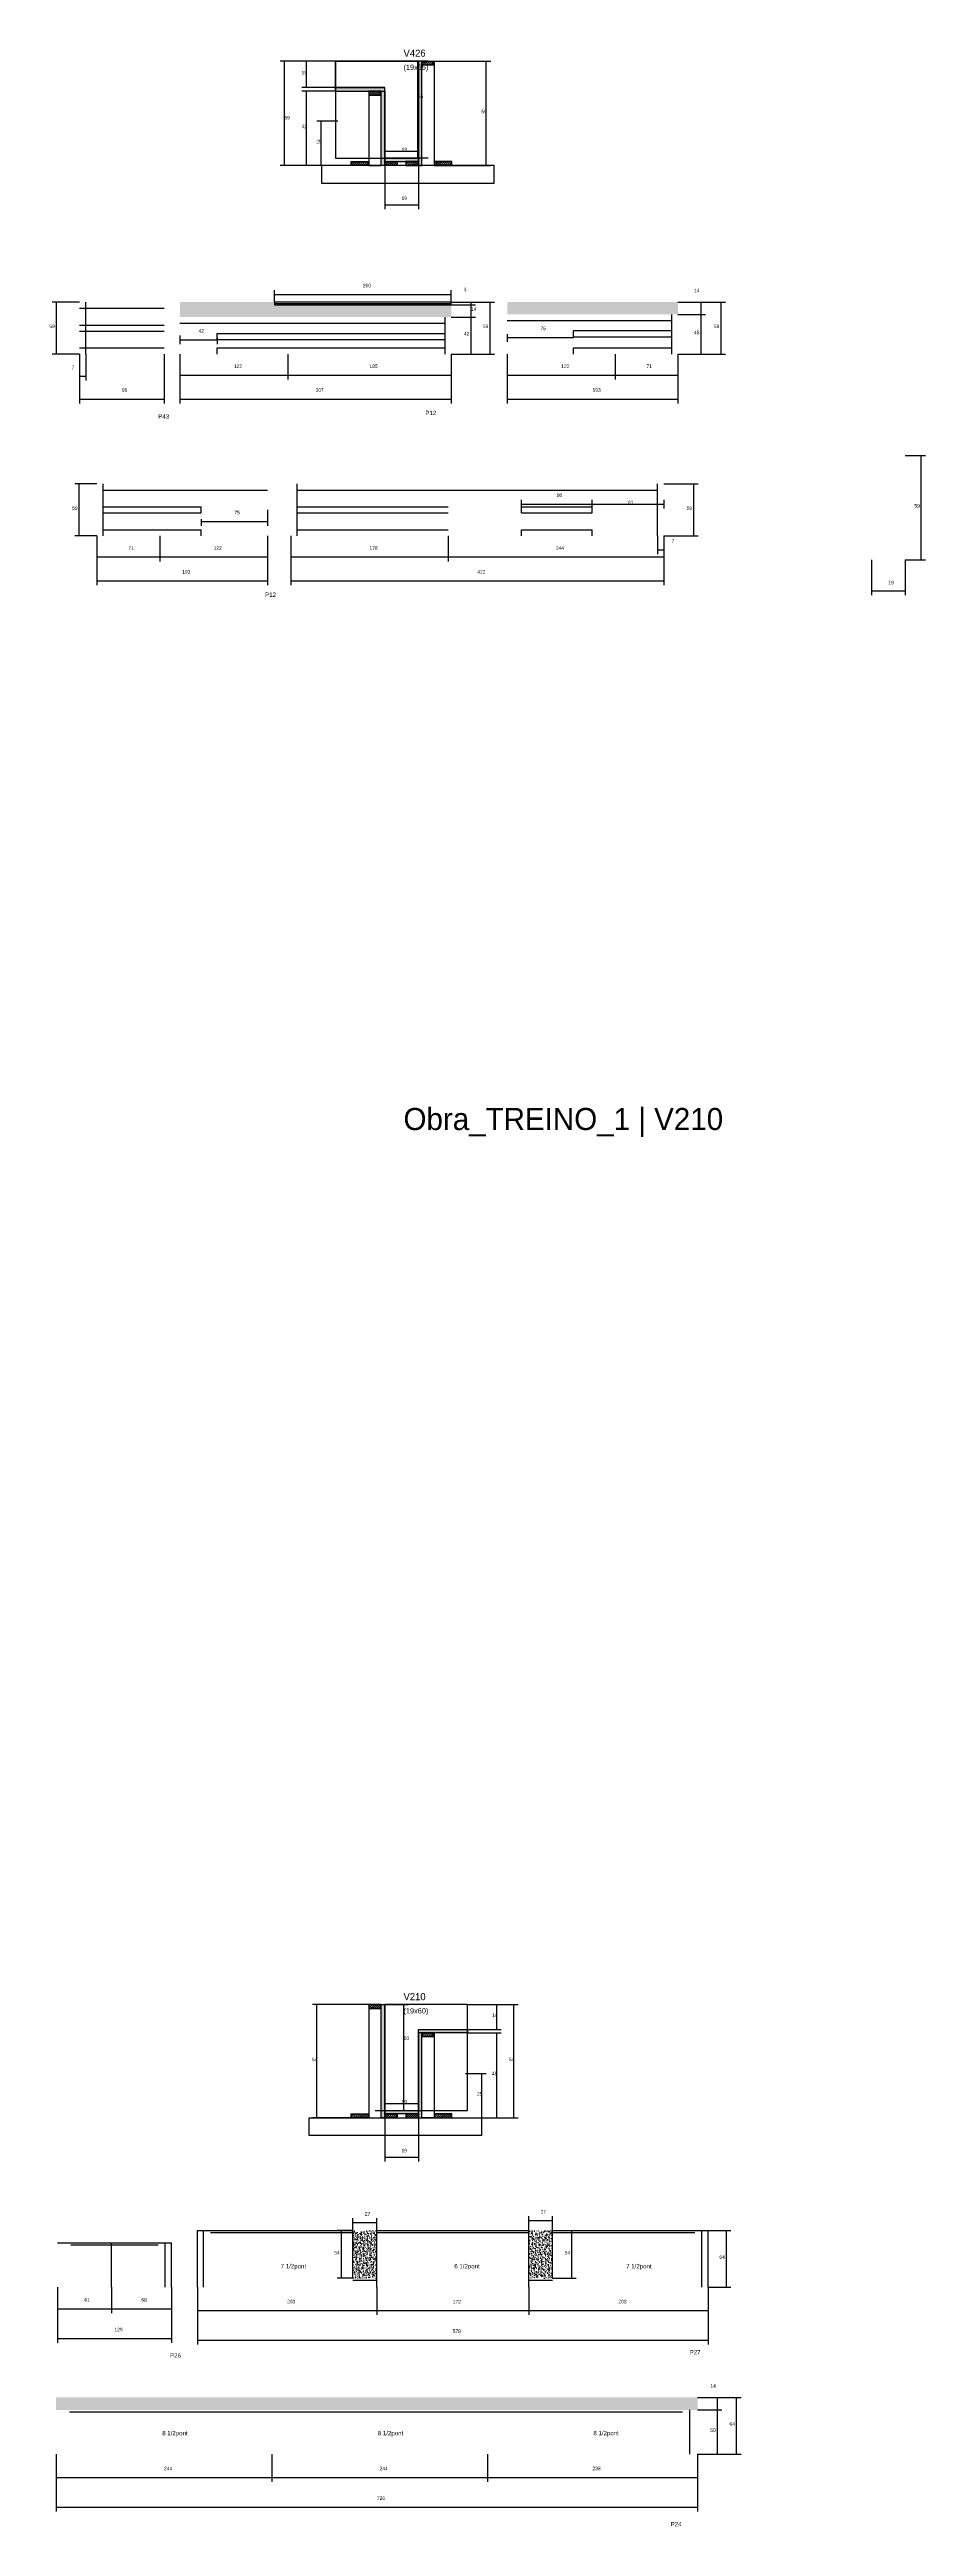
# Model space of a CAD drawing. Header units: metres. Extents: x -2848 to 22762, y -45195 to 1016.
# Drawn here: x 4399 to 5391, y -13791 to -10987 of the extents above; entities that cross this region are included whole.
import ezdxf

# ---------------------------------------------------------------- set-up
doc = ezdxf.new("R2010")
doc.units = ezdxf.units.M
for name, color, linetype in [('CONCRETO', 251, 'Continuous'), ('COTA', 4, 'Continuous'), ('Cota Seção (2x)', 4, 'Continuous'), ('Hachura', 253, 'Continuous'), ('LABEL_ID', 3, 'Continuous'), ('Madeira', 126, 'Continuous'), ('NOMENCLATURA', 7, 'Continuous'), ('Painéis', 200, 'Continuous'), ('SARR_2.2x7', 40, 'Continuous'), ('SARR_EDITAR', 141, 'Continuous'), ('Texto Seção', 7, 'Continuous')]:
    doc.layers.add(name, color=color, linetype=linetype)

msp = doc.modelspace()

# ---------------------------------------------------------------- hatches: boundary and pattern name
at = {"layer": 'COTA'}
h = msp.add_hatch(dxfattribs=at)
h.set_pattern_fill('AR-CONC', scale=0.03)
h.paths.add_polyline_path([(4854, -11275.7), (4654, -11275.7), (4654, -11275.7), (4654, -11272.7), (4654, -11272.7), (4547, -11272.7), (4547, -11272.7), (4547, -11289.7), (4547, -11289.7), (4854, -11289.7), (4854, -11289.7), (4854, -11275.7)])
h = msp.add_hatch(dxfattribs=at)
h.set_pattern_fill('AR-CONC', scale=0.03)
h.paths.add_polyline_path([(5110.5, -11286.7), (5110.5, -11272.7), (5110.5, -11272.7), (4917.5, -11272.7), (4917.5, -11272.7), (4917.5, -11286.7), (4917.5, -11286.7), (5110.5, -11286.7)])
h = msp.add_hatch(dxfattribs=at)
h.set_pattern_fill('AR-CONC', scale=0.03)
h.paths.add_polyline_path([(4769.7, -13455.8), (4742.7, -13455.8), (4742.7, -13509.8), (4769.7, -13509.8)])
h = msp.add_hatch(dxfattribs=at)
h.set_pattern_fill('AR-CONC', scale=0.03)
h.paths.add_polyline_path([(4968.7, -13458), (4968.7, -13455.8), (4941.7, -13455.8), (4941.7, -13509.8), (4968.7, -13509.8)])
h = msp.add_hatch(dxfattribs=at)
h.set_pattern_fill('AR-CONC', scale=0.03)
h.paths.add_polyline_path([(5132.9, -13644.7), (5132.9, -13658.7), (5132.9, -13658.7), (4406.9, -13658.7), (4406.9, -13658.7), (4406.9, -13644.7), (4406.9, -13644.7), (5132.9, -13644.7)])
at = {"layer": 'Hachura'}
h = msp.add_hatch(color=8, dxfattribs=at)
h.dxf.hatch_style = 1
h.paths.add_polyline_path([(4820.8, -11000), (4816.8, -11000), (4816.8, -11000), (4816.8, -11118), (4816.8, -11118), (4820.8, -11118), (4820.8, -11118), (4820.8, -11000)])
h = msp.add_hatch(dxfattribs=at)
h.set_pattern_fill('ANSI31', scale=0.5)
h.paths.add_polyline_path([(4820.8, -11004.4), (4820.8, -11000), (4820.8, -11000), (4834.8, -11000), (4834.8, -11000), (4834.8, -11004.4), (4834.8, -11004.4), (4820.8, -11004.4)])
h = msp.add_hatch(color=8, dxfattribs=at)
h.dxf.hatch_style = 1
h.paths.add_polyline_path([(4778.8, -11034), (4778.8, -11030), (4778.8, -11030), (4723.2, -11030), (4723.2, -11030), (4723.2, -11034), (4723.2, -11034), (4778.8, -11034)])
h = msp.add_hatch(dxfattribs=at)
h.set_pattern_fill('ANSI31', scale=0.5)
h.paths.add_polyline_path([(4774.8, -11038.4), (4774.8, -11034), (4774.8, -11034), (4760.8, -11034), (4760.8, -11034), (4760.8, -11038.4), (4760.8, -11038.4), (4774.8, -11038.4)])
h = msp.add_hatch(color=8, dxfattribs=at)
h.dxf.hatch_style = 1
h.paths.add_polyline_path([(4774.8, -11034), (4778.8, -11034), (4778.8, -11034), (4778.8, -11118), (4778.8, -11118), (4774.8, -11118), (4774.8, -11118), (4774.8, -11034)])
h = msp.add_hatch(dxfattribs=at)
h.set_pattern_fill('ANSI31', scale=0.5)
h.paths.add_polyline_path([(4740.8, -11118), (4740.8, -11113.6), (4740.8, -11113.6), (4760.8, -11113.6), (4760.8, -11113.6), (4760.8, -11118), (4760.8, -11118), (4740.8, -11118)])
h = msp.add_hatch(color=8, dxfattribs=at)
h.dxf.hatch_style = 1
h.paths.add_polyline_path([(4816.8, -11113.6), (4816.8, -11110), (4816.8, -11110), (4778.8, -11110), (4778.8, -11110), (4778.8, -11113.6), (4778.8, -11113.6), (4816.8, -11113.6)])
h = msp.add_hatch(dxfattribs=at)
h.set_pattern_fill('ANSI31', scale=0.5)
h.paths.add_polyline_path([(4778.8, -11118), (4778.8, -11113.6), (4778.8, -11113.6), (4792.8, -11113.6), (4792.8, -11113.6), (4792.8, -11118), (4792.8, -11118), (4778.8, -11118)])
h = msp.add_hatch(dxfattribs=at)
h.set_pattern_fill('ANSI31', scale=0.5)
h.paths.add_polyline_path([(4816.8, -11118), (4816.8, -11113.6), (4816.8, -11113.6), (4802.8, -11113.6), (4802.8, -11113.6), (4802.8, -11118), (4802.8, -11118), (4816.8, -11118)])
h = msp.add_hatch(dxfattribs=at)
h.set_pattern_fill('ANSI31', scale=0.5)
h.paths.add_polyline_path([(4854.8, -11118), (4854.8, -11113.6), (4854.8, -11113.6), (4834.8, -11113.6), (4834.8, -11113.6), (4834.8, -11118), (4834.8, -11118), (4854.8, -11118)])
h = msp.add_hatch(dxfattribs=at)
h.set_pattern_fill('ANSI31', scale=0.5)
h.paths.add_polyline_path([(4774.8, -13204.4), (4774.8, -13200), (4774.8, -13200), (4760.8, -13200), (4760.8, -13200), (4760.8, -13204.4), (4760.8, -13204.4), (4774.8, -13204.4)])
h = msp.add_hatch(color=8, dxfattribs=at)
h.dxf.hatch_style = 1
h.paths.add_polyline_path([(4774.8, -13200), (4778.8, -13200), (4778.8, -13200), (4778.8, -13328), (4778.8, -13328), (4774.8, -13328), (4774.8, -13328), (4774.8, -13200)])
h = msp.add_hatch(color=8, dxfattribs=at)
h.dxf.hatch_style = 1
h.paths.add_polyline_path([(4820.8, -13228), (4816.8, -13228), (4816.8, -13228), (4816.8, -13328), (4816.8, -13328), (4820.8, -13328), (4820.8, -13328), (4820.8, -13228)])
h = msp.add_hatch(color=8, dxfattribs=at)
h.dxf.hatch_style = 1
h.paths.add_polyline_path([(4816.8, -13232), (4816.8, -13228), (4816.8, -13228), (4872.4, -13228), (4872.4, -13228), (4872.4, -13232), (4872.4, -13232), (4816.8, -13232)])
h = msp.add_hatch(dxfattribs=at)
h.set_pattern_fill('ANSI31', scale=0.5)
h.paths.add_polyline_path([(4820.8, -13236.4), (4820.8, -13232), (4820.8, -13232), (4834.8, -13232), (4834.8, -13232), (4834.8, -13236.4), (4834.8, -13236.4), (4820.8, -13236.4)])
h = msp.add_hatch(dxfattribs=at)
h.set_pattern_fill('ANSI31', scale=0.5)
h.paths.add_polyline_path([(4740.8, -13328), (4740.8, -13323.6), (4740.8, -13323.6), (4760.8, -13323.6), (4760.8, -13323.6), (4760.8, -13328), (4760.8, -13328), (4740.8, -13328)])
h = msp.add_hatch(color=8, dxfattribs=at)
h.dxf.hatch_style = 1
h.paths.add_polyline_path([(4778.8, -13323.6), (4778.8, -13320), (4778.8, -13320), (4816.8, -13320), (4816.8, -13320), (4816.8, -13323.6), (4816.8, -13323.6), (4778.8, -13323.6)])
h = msp.add_hatch(dxfattribs=at)
h.set_pattern_fill('ANSI31', scale=0.5)
h.paths.add_polyline_path([(4778.8, -13328), (4778.8, -13323.6), (4778.8, -13323.6), (4792.8, -13323.6), (4792.8, -13323.6), (4792.8, -13328), (4792.8, -13328), (4778.8, -13328)])
h = msp.add_hatch(dxfattribs=at)
h.set_pattern_fill('ANSI31', scale=0.5)
h.paths.add_polyline_path([(4816.8, -13328), (4816.8, -13323.6), (4816.8, -13323.6), (4802.8, -13323.6), (4802.8, -13323.6), (4802.8, -13328), (4802.8, -13328), (4816.8, -13328)])
h = msp.add_hatch(dxfattribs=at)
h.set_pattern_fill('ANSI31', scale=0.5)
h.paths.add_polyline_path([(4854.8, -13328), (4854.8, -13323.6), (4854.8, -13323.6), (4834.8, -13323.6), (4834.8, -13323.6), (4834.8, -13328), (4834.8, -13328), (4854.8, -13328)])

# ---------------------------------------------------------------- linework, layer by layer
at = {"layer": 'CONCRETO'}
for points in [[(4723.2, -11030), (4723.2, -11000), (4816.8, -11000), (4816.8, -11030), (4816.8, -11030), (4816.8, -11110), (4778.8, -11110), (4778.8, -11030)], [(4723.2, -11110), (4816.8, -11110), (4816.8, -11000), (4723.2, -11000)], [(4872.4, -13228), (4872.4, -13200), (4778.8, -13200), (4778.8, -13228), (4778.8, -13228), (4778.8, -13320), (4816.8, -13320), (4816.8, -13228)], [(4778.8, -13320), (4872.4, -13320), (4872.4, -13200), (4778.8, -13200)]]:
    msp.add_lwpolyline(points, close=True, dxfattribs=at)
at = {"layer": 'COTA'}
for p, q in [((4723.2, -11000), (4660.3, -11000)), ((4665.3, -11118), (4665.3, -11000)), ((4723.2, -11000), (4685.1, -11000)), ((4690.1, -11030), (4690.1, -11000)), ((4834.8, -11000), (4898.7, -11000)), ((4893.7, -11118), (4893.7, -11000)), ((4723.2, -11030), (4685.1, -11030)), ((4723.2, -11034), (4685.1, -11034)), ((4690.1, -11118), (4690.1, -11034)), ((4725.5, -11068), (4701.9, -11068)), ((4706.9, -11118), (4706.9, -11068)), ((4745.2, -11118), (4660.3, -11118)), ((4745.2, -11118), (4685.1, -11118)), ((4725.5, -11118), (4701.9, -11118)), ((4778.8, -11118), (4778.8, -11167.7)), ((4816.8, -11118), (4816.8, -11167.7)), ((4850.4, -11118), (4898.7, -11118)), ((4778.8, -11162.7), (4816.8, -11162.7)), ((4654, -11272.7), (4654, -11259.1)), ((4654, -11264.1), (4854, -11264.1)), ((4854, -11272.7), (4854, -11259.1)), ((4854, -11272.7), (4903.1, -11272.7)), ((4854, -11275.7), (4881.5, -11275.7)), ((4854, -11289.7), (4881.5, -11289.7)), ((4854, -11289.7), (4881.5, -11289.7)), ((4876.5, -11289.7), (4876.5, -11275.7)), ((4876.5, -11331.7), (4876.5, -11289.7)), ((4898.1, -11331.7), (4898.1, -11272.7)), ((4433.3, -11331.7), (4433.3, -11387.5)), ((4433.3, -11331.7), (4433.3, -11361.7)), ((4440.3, -11331.7), (4440.3, -11361.7)), ((4529.3, -11331.7), (4529.3, -11387.5)), ((4547, -11331.7), (4547, -11360.5)), ((4547, -11331.7), (4547, -11387.5)), ((4669, -11331.7), (4669, -11360.5)), ((4669, -11331.7), (4669, -11360.5)), ((4854, -11331.7), (4854, -11360.5)), ((4854, -11331.7), (4854, -11387.5)), ((4854, -11331.7), (4881.5, -11331.7)), ((4854, -11331.7), (4903.1, -11331.7)), ((4917.5, -11331.7), (4917.5, -11360.5)), ((4917.5, -11331.7), (4917.5, -11387.5)), ((5039.5, -11331.7), (5039.5, -11360.5)), ((5039.5, -11331.7), (5039.5, -11360.5)), ((5110.5, -11331.7), (5110.5, -11360.5)), ((5110.5, -11331.7), (5110.5, -11387.5)), ((4433.3, -11356.7), (4440.3, -11356.7)), ((4433.3, -11382.5), (4529.3, -11382.5)), ((4547, -11355.5), (4669, -11355.5)), ((4547, -11382.5), (4854, -11382.5)), ((4669, -11355.5), (4854, -11355.5)), ((4917.5, -11355.5), (5039.5, -11355.5)), ((4917.5, -11382.5), (5110.5, -11382.5)), ((5039.5, -11355.5), (5110.5, -11355.5)), ((5367.7, -11446.5), (5390.7, -11446.5)), ((5385.7, -11564.5), (5385.7, -11446.5)), ((4453.1, -11537.5), (4453.1, -11566.3)), ((4453.1, -11537.5), (4453.1, -11593.3)), ((4524.1, -11537.5), (4524.1, -11566.3)), ((4524.1, -11537.5), (4524.1, -11566.3)), ((4646.1, -11537.5), (4646.1, -11566.3)), ((4646.1, -11537.5), (4646.1, -11593.3)), ((4672.5, -11537.5), (4672.5, -11566.3)), ((4672.5, -11537.5), (4672.5, -11593.3)), ((4850.5, -11537.5), (4850.5, -11566.3)), ((4850.5, -11537.5), (4850.5, -11566.3)), ((5087.5, -11537.5), (5087.5, -11558.1)), ((5094.5, -11537.5), (5094.5, -11566.3)), ((5094.5, -11537.5), (5094.5, -11593.3)), ((5094.5, -11537.5), (5094.5, -11558.1)), ((4453.1, -11561.3), (4524.1, -11561.3)), ((4524.1, -11561.3), (4646.1, -11561.3)), ((4672.5, -11561.3), (4850.5, -11561.3)), ((4850.5, -11561.3), (5094.5, -11561.3)), ((5087.5, -11553.1), (5094.5, -11553.1)), ((5329.8, -11564.5), (5329.8, -11604.7)), ((5367.7, -11564.5), (5367.7, -11604.7)), ((5367.7, -11564.5), (5390.7, -11564.5)), ((4453.1, -11588.3), (4646.1, -11588.3)), ((4672.5, -11588.3), (5094.5, -11588.3)), ((5329.8, -11599.7), (5367.7, -11599.7)), ((4760.8, -13200), (4696.9, -13200)), ((4701.9, -13328), (4701.9, -13200)), ((4872.4, -13200), (4929.8, -13200)), ((4872.4, -13200), (4910.5, -13200)), ((4905.5, -13228), (4905.5, -13200)), ((4924.8, -13328), (4924.8, -13200)), ((4872.4, -13228), (4910.5, -13228)), ((4872.4, -13232), (4910.5, -13232)), ((4905.5, -13328), (4905.5, -13232)), ((4870.1, -13278), (4893.7, -13278)), ((4888.7, -13328), (4888.7, -13278)), ((4745.2, -13328), (4696.9, -13328)), ((4778.8, -13328), (4778.8, -13377.7)), ((4816.8, -13328), (4816.8, -13377.7)), ((4850.4, -13328), (4929.8, -13328)), ((4850.4, -13328), (4910.5, -13328)), ((4870.1, -13328), (4893.7, -13328)), ((4778.8, -13372.7), (4816.8, -13372.7)), ((4408.4, -13519.8), (4408.4, -13549.3)), ((4408.4, -13519.8), (4408.4, -13582.9)), ((4469.4, -13519.8), (4469.4, -13549.3)), ((4469.4, -13519.8), (4469.4, -13549.3)), ((4537.4, -13519.8), (4537.4, -13549.3)), ((4537.4, -13519.8), (4537.4, -13582.9)), ((4566.7, -13519.8), (4566.7, -13551.3)), ((4566.7, -13519.8), (4566.7, -13584.9)), ((4769.7, -13519.8), (4769.7, -13551.3)), ((4941.7, -13519.8), (4941.7, -13551.3)), ((5144.7, -13519.8), (5144.7, -13551.3)), ((5144.7, -13519.8), (5144.7, -13584.9)), ((4408.4, -13544.3), (4469.4, -13544.3)), ((4469.4, -13544.3), (4537.4, -13544.3)), ((4566.7, -13546.3), (4769.7, -13546.3)), ((4941.7, -13546.3), (5144.7, -13546.3)), ((4408.4, -13577.9), (4537.4, -13577.9)), ((4566.7, -13579.9), (5144.7, -13579.9)), ((5132.9, -13644.7), (5160.3, -13644.7)), ((5132.9, -13644.7), (5182, -13644.7)), ((5155.3, -13658.7), (5155.3, -13644.7)), ((5177, -13708.7), (5177, -13644.7)), ((5132.9, -13658.7), (5160.3, -13658.7)), ((5132.9, -13658.7), (5160.3, -13658.7)), ((5155.3, -13708.7), (5155.3, -13658.7)), ((4406.9, -13708.7), (4406.9, -13740.2)), ((4406.9, -13708.7), (4406.9, -13773.8)), ((4650.9, -13708.7), (4650.9, -13740.2)), ((4650.9, -13708.7), (4650.9, -13740.2)), ((4894.9, -13708.7), (4894.9, -13740.2)), ((4894.9, -13708.7), (4894.9, -13740.2)), ((5132.9, -13708.7), (5132.9, -13740.2)), ((5132.9, -13708.7), (5132.9, -13773.8)), ((5132.9, -13708.7), (5160.3, -13708.7)), ((5132.9, -13708.7), (5182, -13708.7)), ((4406.9, -13735.2), (4650.9, -13735.2)), ((4650.9, -13735.2), (4894.9, -13735.2)), ((4894.9, -13735.2), (5132.9, -13735.2)), ((4406.9, -13768.8), (5132.9, -13768.8))]:
    msp.add_line(p, q, dxfattribs=at)
at = {"layer": 'Cota Seção (2x)'}
for p, q in [((4827.8, -11000), (4811.3, -11000)), ((4816.3, -11110), (4816.3, -11000)), ((4778.8, -11118), (4778.8, -11097)), ((4778.8, -11102), (4816.8, -11102)), ((4816.8, -11118), (4816.8, -11097)), ((4827.8, -11110), (4811.3, -11110)), ((4433.3, -11272.7), (4402.3, -11272.7)), ((4407.3, -11331.7), (4407.3, -11272.7)), ((4854, -11272.7), (4881.5, -11272.7)), ((4854, -11275.7), (4881.5, -11275.7)), ((4876.5, -11275.7), (4876.5, -11272.7)), ((5110.5, -11272.7), (5141.9, -11272.7)), ((5110.5, -11272.7), (5164.4, -11272.7)), ((5110.5, -11286.7), (5141.9, -11286.7)), ((5110.5, -11286.7), (5141.9, -11286.7)), ((5136.9, -11286.7), (5136.9, -11272.7)), ((5136.9, -11331.7), (5136.9, -11286.7)), ((5159.4, -11331.7), (5159.4, -11272.7)), ((4547, -11310.7), (4547, -11320.3)), ((4547, -11315.3), (4589, -11315.3)), ((4589, -11312.7), (4589, -11320.3)), ((4917.5, -11309.2), (4917.5, -11317.7)), ((4917.5, -11312.7), (4992.5, -11312.7)), ((4992.5, -11312.7), (4992.5, -11307.7)), ((4433.3, -11331.7), (4402.3, -11331.7)), ((5110.5, -11331.7), (5141.9, -11331.7)), ((5110.5, -11331.7), (5164.4, -11331.7)), ((4453.1, -11478.5), (4428.1, -11478.5)), ((4433.1, -11537.5), (4433.1, -11478.5)), ((5094.5, -11478.5), (5133.4, -11478.5)), ((5128.4, -11537.5), (5128.4, -11478.5)), ((4571.1, -11518.5), (4571.1, -11526.1)), ((4571.1, -11521.1), (4646.1, -11521.1)), ((4646.1, -11508), (4646.1, -11526.1)), ((4933.5, -11507), (4933.5, -11496.6)), ((4933.5, -11501.6), (5013.5, -11501.6)), ((5013.5, -11507), (5013.5, -11496.6)), ((5013.5, -11507), (5013.5, -11496.6)), ((5013.5, -11501.6), (5094.5, -11501.6)), ((5094.5, -11496.5), (5094.5, -11506.6)), ((4453.1, -11537.5), (4428.1, -11537.5)), ((5094.5, -11537.5), (5133.4, -11537.5)), ((4767.8, -13200), (4805.3, -13200)), ((4800.3, -13320), (4800.3, -13200)), ((4778.8, -13328), (4778.8, -13307)), ((4778.8, -13312), (4816.8, -13312)), ((4816.8, -13328), (4816.8, -13307)), ((4767.8, -13320), (4805.3, -13320)), ((4742.7, -13455.8), (4724.8, -13455.8)), ((4729.8, -13509.8), (4729.8, -13455.8)), ((4742.7, -13455.8), (4742.7, -13441.8)), ((4742.7, -13446.8), (4769.7, -13446.8)), ((4769.7, -13455.8), (4769.7, -13441.8)), ((4941.7, -13455.8), (4941.7, -13439.4)), ((4941.7, -13444.4), (4968.7, -13444.4)), ((4968.7, -13455.8), (4968.7, -13439.4)), ((4968.7, -13455.8), (4995.5, -13455.8)), ((4990.5, -13509.8), (4990.5, -13455.8)), ((5144.7, -13455.8), (5170.6, -13455.8)), ((5165.6, -13519.8), (5165.6, -13455.8)), ((4742.7, -13509.8), (4724.8, -13509.8)), ((4968.7, -13509.8), (4995.5, -13509.8)), ((4769.7, -13519.8), (4769.7, -13551.3)), ((4941.7, -13519.8), (4941.7, -13551.3)), ((5144.7, -13519.8), (5170.6, -13519.8)), ((4769.7, -13546.3), (4941.7, -13546.3))]:
    msp.add_line(p, q, dxfattribs=at)
at = {"layer": 'Madeira'}
for points in [[(4820.8, -11004.4), (4820.8, -11000), (4834.8, -11000), (4834.8, -11004.4)], [(4820.8, -11000), (4834.8, -11000), (4834.8, -11118), (4820.8, -11118)], [(4774.8, -11038.4), (4774.8, -11034), (4760.8, -11034), (4760.8, -11038.4)], [(4774.8, -11034), (4760.8, -11034), (4760.8, -11118), (4774.8, -11118)], [(4707.3, -11138), (4902.5, -11138), (4902.5, -11118), (4707.3, -11118)], [(4740.8, -11118), (4740.8, -11113.6), (4760.8, -11113.6), (4760.8, -11118)], [(4778.8, -11118), (4778.8, -11113.6), (4792.8, -11113.6), (4792.8, -11118)], [(4816.8, -11118), (4816.8, -11113.6), (4802.8, -11113.6), (4802.8, -11118)], [(4854.8, -11118), (4854.8, -11113.6), (4834.8, -11113.6), (4834.8, -11118)], [(4774.8, -13204.4), (4774.8, -13200), (4760.8, -13200), (4760.8, -13204.4)], [(4774.8, -13200), (4760.8, -13200), (4760.8, -13328), (4774.8, -13328)], [(4820.8, -13236.4), (4820.8, -13232), (4834.8, -13232), (4834.8, -13236.4)], [(4820.8, -13232), (4834.8, -13232), (4834.8, -13328), (4820.8, -13328)], [(4888.3, -13348), (4693.1, -13348), (4693.1, -13328), (4888.3, -13328)], [(4740.8, -13328), (4740.8, -13323.6), (4760.8, -13323.6), (4760.8, -13328)], [(4778.8, -13328), (4778.8, -13323.6), (4792.8, -13323.6), (4792.8, -13328)], [(4816.8, -13328), (4816.8, -13323.6), (4802.8, -13323.6), (4802.8, -13328)], [(4854.8, -13328), (4854.8, -13323.6), (4834.8, -13323.6), (4834.8, -13328)]]:
    msp.add_lwpolyline(points, close=True, dxfattribs=at)
at = {"layer": 'Painéis'}
for p, q in [((4723.2, -11030), (4778.8, -11030)), ((4723.2, -11034), (4723.2, -11030)), ((4778.8, -11034), (4778.8, -11030)), ((4778.8, -11118), (4778.8, -11034)), ((4778.8, -13328), (4778.8, -13200)), ((4816.8, -13228), (4872.4, -13228)), ((4816.8, -13232), (4816.8, -13228)), ((4816.8, -13328), (4816.8, -13232)), ((4816.8, -13328), (4816.8, -13232)), ((4872.4, -13232), (4872.4, -13228)), ((4778.8, -13320), (4816.8, -13320)), ((4778.8, -13323.6), (4778.8, -13320)), ((4816.8, -13323.6), (4816.8, -13320)), ((4566.7, -13455.8), (4742.7, -13455.8)), ((4566.7, -13519.8), (4566.7, -13455.8)), ((4742.7, -13509.8), (4742.7, -13455.8)), ((4769.7, -13455.8), (4941.7, -13455.8)), ((4769.7, -13519.8), (4769.7, -13455.8)), ((4941.7, -13519.8), (4941.7, -13455.8)), ((4968.7, -13455.8), (5144.7, -13455.8)), ((4968.7, -13509.8), (4968.7, -13455.8)), ((5144.7, -13519.8), (5144.7, -13455.8)), ((4408.4, -13469.8), (4537.4, -13469.8)), ((4469.4, -13519.8), (4469.4, -13469.8)), ((4537.4, -13519.8), (4537.4, -13469.8))]:
    msp.add_line(p, q, dxfattribs=at)
for points in [[(4820.8, -11000), (4816.8, -11000), (4816.8, -11118), (4820.8, -11118)], [(4778.8, -11034), (4778.8, -11030), (4723.2, -11030), (4723.2, -11034)], [(4774.8, -11034), (4778.8, -11034), (4778.8, -11118), (4774.8, -11118)], [(4816.8, -11113.6), (4816.8, -11110), (4778.8, -11110), (4778.8, -11113.6)], [(4854, -11272.7), (4654, -11272.7), (4654, -11275.7), (4854, -11275.7)], [(4774.8, -13200), (4778.8, -13200), (4778.8, -13328), (4774.8, -13328)], [(4816.8, -13232), (4816.8, -13228), (4872.4, -13228), (4872.4, -13232)], [(4820.8, -13232), (4816.8, -13232), (4816.8, -13328), (4820.8, -13328)], [(4778.8, -13323.6), (4778.8, -13320), (4816.8, -13320), (4816.8, -13323.6)]]:
    msp.add_lwpolyline(points, close=True, dxfattribs=at)
at = {"layer": 'SARR_2.2x7'}
for p, q in [((4433.3, -11279.7), (4529.3, -11279.7)), ((4433.3, -11298.7), (4529.3, -11298.7)), ((4440.3, -11331.7), (4440.3, -11272.7)), ((4547, -11296.7), (4669, -11296.7)), ((4669, -11296.7), (4847, -11296.7)), ((4847, -11331.7), (4847, -11289.7)), ((4917.5, -11293.7), (5039.5, -11293.7)), ((5039.5, -11293.7), (5103.5, -11293.7)), ((5103.5, -11331.7), (5103.5, -11286.7)), ((4433.3, -11305.7), (4529.3, -11305.7)), ((4433.3, -11324.7), (4529.3, -11324.7)), ((4589, -11308.2), (4669, -11308.2)), ((4589, -11315.2), (4589, -11308.2)), ((4589, -11315.2), (4669, -11315.2)), ((4589, -11324.7), (4669, -11324.7)), ((4589, -11331.7), (4589, -11324.7)), ((4669, -11308.2), (4847, -11308.2)), ((4669, -11315.2), (4847, -11315.2)), ((4669, -11324.7), (4847, -11324.7)), ((4992.5, -11305.1), (5039.5, -11305.1)), ((4992.5, -11312.1), (4992.5, -11305.1)), ((4992.5, -11312.1), (5039.5, -11312.1)), ((4992.5, -11324.7), (5039.5, -11324.7)), ((4992.5, -11331.7), (4992.5, -11324.7)), ((5039.5, -11305.1), (5103.5, -11305.1)), ((5039.5, -11312.1), (5103.5, -11312.1)), ((5039.5, -11324.7), (5103.5, -11324.7)), ((4460.1, -11537.5), (4460.1, -11478.5)), ((4460.1, -11485.5), (4524.1, -11485.5)), ((4524.1, -11485.5), (4646.1, -11485.5)), ((4679.5, -11537.5), (4679.5, -11478.5)), ((4679.5, -11485.5), (4850.5, -11485.5)), ((4850.5, -11485.5), (5087.5, -11485.5)), ((5087.5, -11537.5), (5087.5, -11478.5)), ((4460.1, -11504.5), (4524.1, -11504.5)), ((4460.1, -11511.5), (4524.1, -11511.5)), ((4524.1, -11504.5), (4571.1, -11504.5)), ((4524.1, -11511.5), (4571.1, -11511.5)), ((4571.1, -11511.5), (4571.1, -11504.5)), ((4679.5, -11504.5), (4850.5, -11504.5)), ((4679.5, -11511.5), (4850.5, -11511.5)), ((4933.5, -11504.5), (5013.5, -11504.5)), ((4933.5, -11511.5), (4933.5, -11504.5)), ((4933.5, -11511.5), (5013.5, -11511.5)), ((5013.5, -11511.5), (5013.5, -11504.5)), ((4460.1, -11530.5), (4524.1, -11530.5)), ((4524.1, -11530.5), (4571.1, -11530.5)), ((4571.1, -11537.5), (4571.1, -11530.5)), ((4679.5, -11530.5), (4850.5, -11530.5)), ((4933.5, -11530.5), (5013.5, -11530.5)), ((4933.5, -11537.5), (4933.5, -11530.5)), ((5013.5, -11537.5), (5013.5, -11530.5)), ((4573.7, -13519.8), (4573.7, -13455.8)), ((4581.7, -13458), (4742.7, -13458)), ((4769.7, -13458), (4941.7, -13458)), ((4968.7, -13458), (5129.7, -13458)), ((5137.7, -13519.8), (5137.7, -13455.8)), ((4423.4, -13472), (4469.4, -13472)), ((4469.4, -13472), (4522.4, -13472)), ((4530.4, -13519.8), (4530.4, -13469.8)), ((4742.7, -13512), (4769.7, -13512)), ((4941.7, -13512), (4968.7, -13512)), ((4421.9, -13660.9), (4650.9, -13660.9)), ((4650.9, -13660.9), (5115.9, -13660.9)), ((5123.9, -13708.7), (5123.9, -13658.7))]:
    msp.add_line(p, q, dxfattribs=at)
at = {"layer": 'SARR_EDITAR'}
msp.add_line((4654, -11274.2), (4854, -11274.2), dxfattribs=at)

# ---------------------------------------------------------------- texts
at = {"layer": 'COTA'}
for s, p in [('15', (4684.6, -11015)), ('59', (4665.3, -11066)), ('42', (4684.6, -11076)), ('59', (4888.2, -11059)), ('25', (4701.4, -11093)), ('19', (4797.8, -11157.2)), ('200', (4754, -11256)), ('14', (4876.5, -11282.7)), ('59', (4889.9, -11302.2)), ('42', (4868.4, -11310.7)), ('7', (4424.4, -11348.7)), ('122', (4608, -11347.4)), ('185', (4761.5, -11347.4)), ('122', (4978.5, -11347.4)), ('71', (5075, -11347.4)), ('96', (4481.3, -11374.3)), ('307', (4700.5, -11374.2)), ('193', (5014, -11374.2)), ('59', (5378.2, -11505.5)), ('71', (4488.6, -11553.2)), ('122', (4585.1, -11553.2)), ('178', (4761.5, -11553.2)), ('244', (4972.5, -11553.2)), ('7', (5103.4, -11545)), ('193', (4549.6, -11580)), ('422', (4883.5, -11580.2)), ('19', (5348.7, -11592.2)), ('14', (4900, -13214)), ('64', (4696.4, -13264)), ('64', (4919.3, -13264)), ('48', (4900, -13280)), ('25', (4883.2, -13303)), ('19', (4797.8, -13367.2)), ('61', (4438.9, -13536.2)), ('68', (4503.4, -13536.2)), ('203', (4668.2, -13538.1)), ('203', (5043.2, -13538.1)), ('129', (4472.9, -13569.8)), ('578', (4855.7, -13571.7)), ('14', (5147.3, -13633.6)), ('50', (5147.2, -13683.7)), ('64', (5168.9, -13676.7)), ('244', (4528.9, -13727.1)), ('244', (4772.9, -13727.1)), ('238', (5013.9, -13727)), ('726', (4769.9, -13760.6))]:
    msp.add_text(s, height=4, dxfattribs=at).set_placement(p)
at = {"layer": 'Cota Seção (2x)'}
for s, p in [('55', (4816.3, -11042)), ('19', (4797.8, -11102)), ('3', (4868.2, -11260.5)), ('14', (5128.9, -11261.6)), ('59', (4399.2, -11302.2)), ('59', (5151.3, -11302.2)), ('42', (4568, -11307.3)), ('75', (4955, -11304.6)), ('45', (5128.8, -11309.2)), ('80', (4973.5, -11493.4)), ('59', (4425, -11508)), ('75', (4608.6, -11513)), ('81', (5054, -11501.6)), ('59', (5120.3, -11508)), ('60', (4800.3, -13240)), ('19', (4797.8, -13312)), ('27', (4756.2, -13438.7)), ('27', (4955.2, -13436.3)), ('54', (4721.7, -13482.8)), ('54', (4982.4, -13482.8)), ('64', (5157.5, -13487.8)), ('172', (4855.7, -13538.3))]:
    msp.add_text(s, height=4, dxfattribs=at).set_placement(p)
at = {"layer": 'LABEL_ID'}
msp.add_text('Obra_TREINO_1 | V210', height=25, dxfattribs=at).set_placement((4800, -12210))
at = {"layer": 'NOMENCLATURA'}
for s, p in [('P43', (4522.4, -11404.7)), ('P12', (4824.8, -11400.7)), ('P12', (4643.3, -11606.5)), ('7 1/2pont', (4661, -13498.6)), ('6 1/2pont', (4857.5, -13498.6)), ('7 1/2pont', (5052, -13498.6)), ('P26', (4535.8, -13599.7)), ('P27', (5123.9, -13596)), ('8 1/2pont', (4526.9, -13687.5)), ('8 1/2pont', (4770.9, -13687.5)), ('8 1/2pont', (5014.9, -13687.5)), ('P24', (5102.3, -13790.7))]:
    msp.add_text(s, height=5, dxfattribs=at).set_placement(p)
at = {"layer": 'Texto Seção'}
for s, height, p in [('V426', 8, (4800, -10995)), ('(19x55)', 6, (4800, -11010)), ('V210', 8, (4800, -13195)), ('(19x60)', 6, (4800, -13210))]:
    msp.add_text(s, height=height, dxfattribs=at).set_placement(p)

doc.saveas('drawing.dxf')
